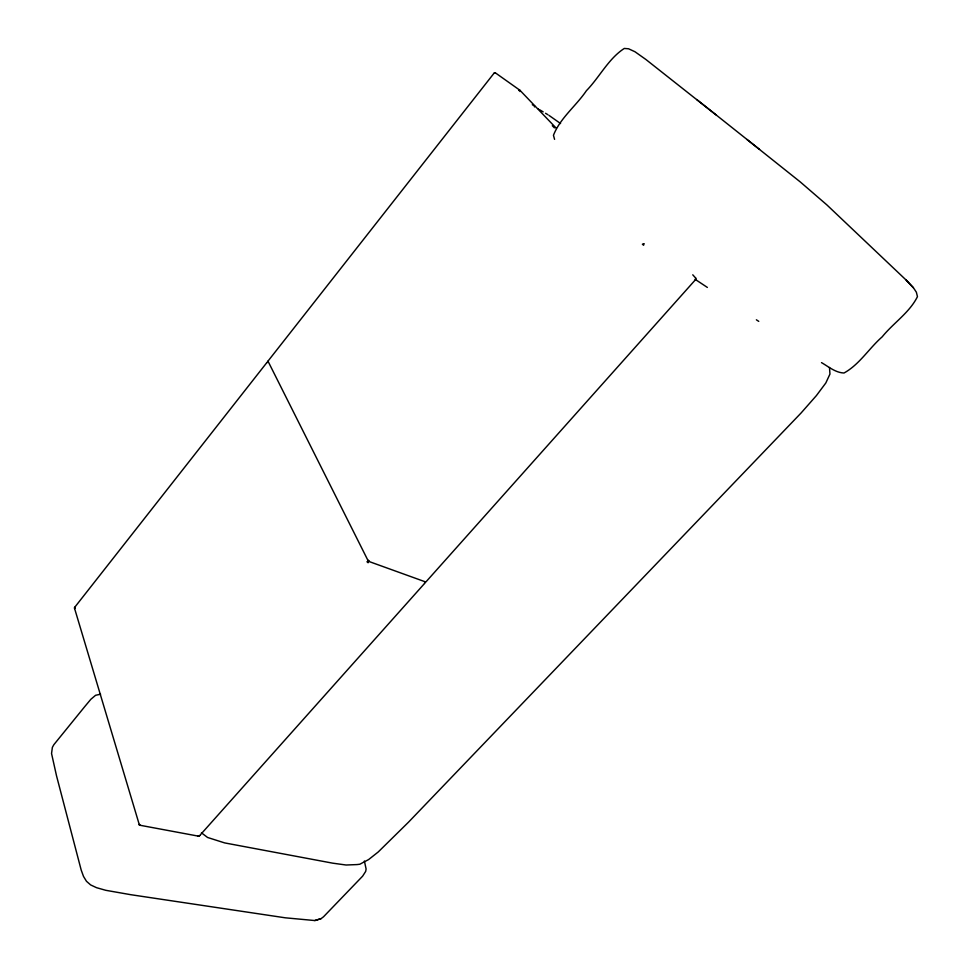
<?xml version="1.0" encoding="UTF-8"?>
<svg xmlns="http://www.w3.org/2000/svg" width="969" height="969" viewBox="0 0 969 969"><rect width="100%" height="100%" fill="white"/><g stroke="black" fill="none" stroke-linecap="round" stroke-linejoin="round"><path stroke-width="1.45" d="M692.762 274.808L695.754 278.164L695.536 279.641L425.839 582.018L368.377 561.281L366.96 561.741L368.087 562.735L368.244 560.252L369.371 561.257L368.377 561.281L267.977 361.134L494.057 73.184L495.365 72.845L519.905 90.25L556.4 128.356M695.536 279.641L695.754 278.164M424.567 583.447L424.834 582.03L424.567 583.447L199.069 836.271L139.439 825.152L74.371 607.733L266.911 362.503L268.147 362.14L267.977 361.134M549.011 115.408L560.579 123.547M534.488 106.941L534.694 106.166L532.308 104.7M100.57 694.204L95.58 695.294L90.844 699.303L84.739 706.619L53.876 744.664L52.374 747.353L51.551 753.519L56.517 775.794L81.178 870.005L83.516 876.436L86.483 881.293L90.638 884.927L96.549 887.689L105.778 890.305L130.73 894.69L285.334 917.813L314.816 920.55L321.018 918.673L323.489 916.819L362.624 876.17L365.688 871.385L366.1 868.999L364.392 861.017M495.365 72.845L494.057 73.184M314.816 920.55L321.018 918.673M266.911 362.503L268.147 362.14M518.754 90.505L519.905 90.25L519.929 91.51M139.439 825.152L140.214 825.297L139.185 824.377M539.648 109.763L543.185 111.883M545.547 113.288L547.897 114.693M821.506 362.624C828.58 366.682 835.496 372.714 844.011 373.004C859.346 364.635 869.084 348.283 882.19 336.837C893.285 323.077 909.6 312.563 917.449 296.647L916.371 292.214L913.416 287.757L906.148 280.077L826.848 204.883L800.237 181.906L747.002 139.488M707.37 287.43L695.221 279.375M756.377 319.794L758.751 321.369M696.747 99.528L759.526 149.42M716.127 114.96L645.826 59.436L634.961 51.745L628.554 48.777L624.29 48.45C608.459 58.661 599.508 77.266 586.415 90.686C576.155 105.887 560.082 118.121 553.456 135.297L554.571 139.354M201.467 832.831L207.572 837.47L224.663 842.909L332.658 863.161L346.078 865.014L356.955 864.578L359.826 864.239L368.656 859.539L378.189 852.005L408.47 822.221L801.036 413.036L816.419 395.57L825.818 382.985L829.948 374.082L829.5 367.505M552.294 125.704L554.389 127.86M913.416 287.757L906.148 280.077M538.51 109.134L538.437 108.988M643.852 243.752L643.61 245.278L642.362 244.188L643.852 243.752M74.916 607.345L74.637 608.532L74.916 607.345M555.746 119.829L555.746 119.829M199.578 835.666L198.282 836.126L199.578 835.666"/></g></svg>
